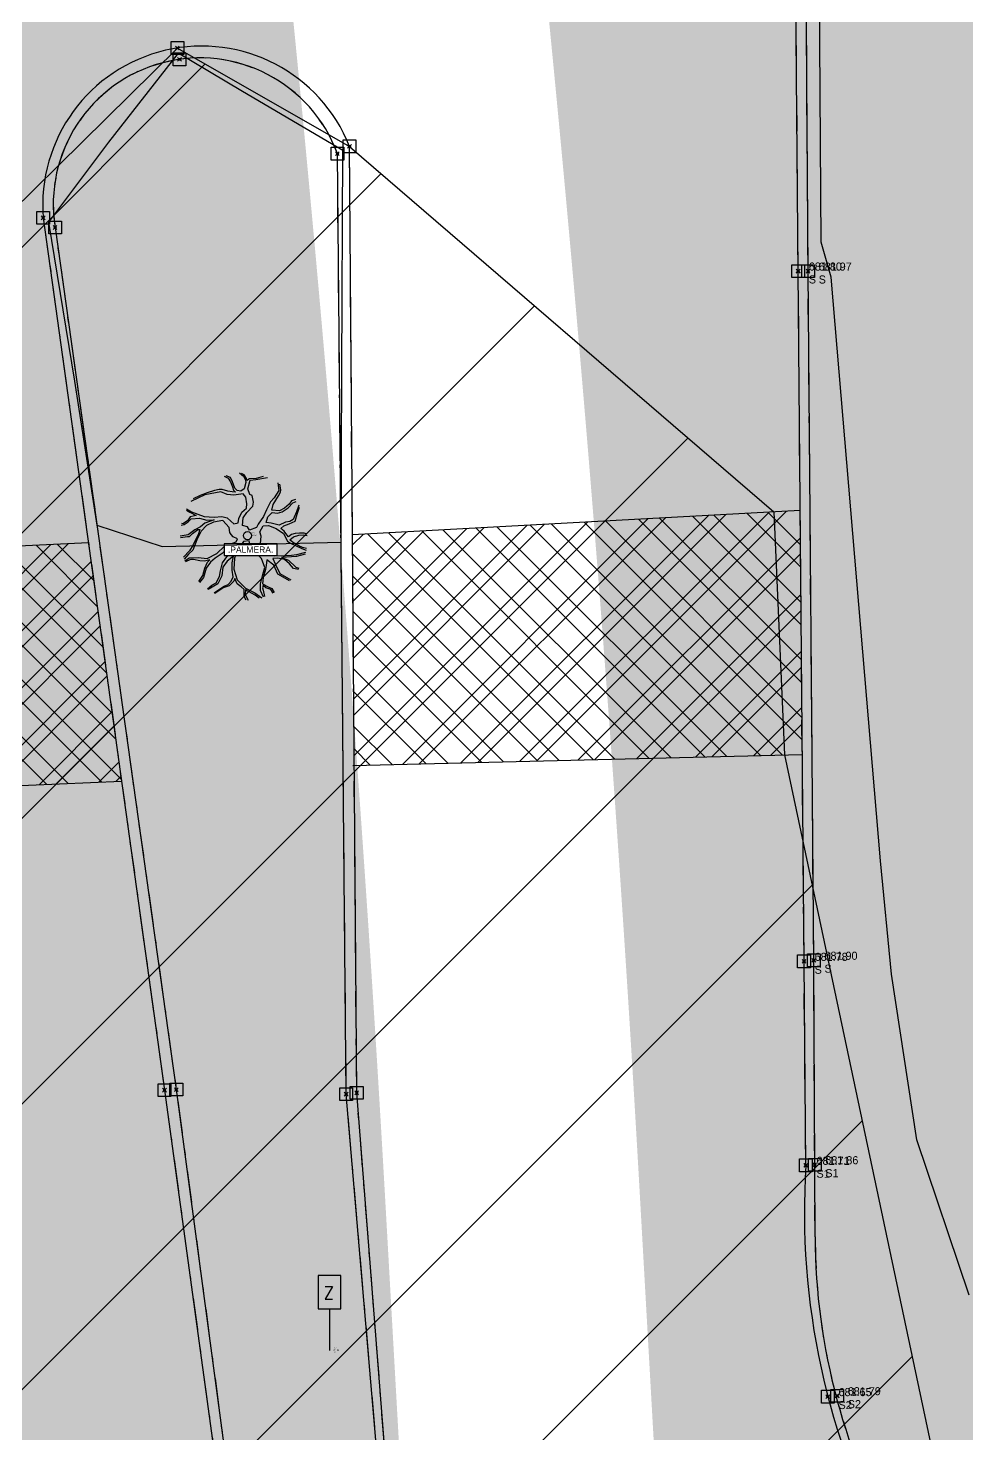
# Model space of a CAD drawing. Extents: x 350769 to 354978, y 6304672 to 6307963.
# Drawn here: x 352784.51 to 352799.26, y 6305548.54 to 6305570.64 of the extents above; entities that cross this region are included whole.
import ezdxf

# ---------------------------------------------------------------- set-up
doc = ezdxf.new("R2010")
doc.units = 0
doc.header["$PDMODE"] = 35
doc.header["$PDSIZE"] = 0.03
doc.linetypes.add('CONTINUOS', pattern=[0])
doc.linetypes.add('JPG_DASHDOT', pattern=[1, 0.5, -0.25, 0, -0.25])
doc.layers.get('0').update_dxf_attribs({"linetype": 'CONTINUOUS'})
for name, color, linetype in [('0-LEVANTAMIENTO 2020.SEP', 252, 'CONTINUOUS'), ('03_S2_Pav ext_Borde vereda', 7, 'CONTINUOUS'), ('1-PAVIMENTO', 161, 'CONTINUOUS'), ('1-RESALTO', 252, 'CONTINUOUS'), ('1-SOLERA', 212, 'CONTINUOUS'), ('C-TINN', 5, 'CONTINUOUS'), ('C-TOPO-MINR', 8, 'CONTINUOUS'), ('TOP-URB-SOLERAS', 2, 'JPG_DASHDOT'), ('V-NODE DIC 2005', 4, 'CONTINUOUS'), ('V-NODE-TEXT', 1, 'CONTINUOUS'), ('V-NODE-TEXT DIC 2005', 2, 'CONTINUOUS'), ('Z-ARBOLX', 253, 'CONTINUOUS'), ('Z-Z', 253, 'CONTINUOUS')]:
    doc.layers.add(name, color=color, linetype=linetype)
doc.layers.add('0_ASD_TOPOGRAFIA_ELEMENTOS', color=9, linetype='CONTINUOS', lineweight=5, true_color=0xbdbdbd)
doc.styles.add('ROMANS', font='romans.shx', dxfattribs={"width": 0.65})
pattern_1 = [(45, (0, 0), (-0.4490128060534577, 0.4490128060534577), []), (135, (0, 0), (-0.4490128060534577, -0.4490128060534576), [])]
pattern_2 = [(45, (38000, -3000), (-0.4490128060534577, 0.4490128060534577), []), (135, (38000, -3000), (-0.4490128060534577, -0.4490128060534576), [])]

# ---------------------------------------------------------------- blocks, each defined once
blk = doc.blocks.new('Z')
for p, q in [((0.8098501961303555, 5.399038457788265), (-0.8098501961303555, 5.399038457788265)), ((-0.8098501961303555, 5.399038457788265), (-0.8098501961303555, 3)), ((0.8098501961303555, 3), (0.8098501961303555, 5.399038457788265)), ((-0.8098501961303555, 3), (0.8098501961303555, 3)), ((0, 3), (0, 0))]:
    blk.add_line(p, q)
at = {"style": 'ROMANS'}
blk.add_text('Z', height=0.9, rotation=359.9999999999772, dxfattribs=at).set_placement((-0.4369630977835186, 3.705847114517383))
blk = doc.blocks.new('*U750', base_point=(352789.244, 6305549.85))
at = {"layer": 'Z-Z', "linetype": 'ByBlock', "lineweight": -2, "xscale": 0.2179037244193388, "yscale": 0.2179037244193388, "zscale": 0.2179037244193388}
blk.add_blockref('Z', (352789.244, 6305549.85), dxfattribs=at)
at = {"layer": 'V-NODE-TEXT', "linetype": 'ByBlock', "char_height": 0.02}
for s, insert, attachment_point in [('681.86', (352789.309, 6305549.865), 1), ('702', (352789.309, 6305549.89), 4), ('°Z', (352789.309, 6305549.820000001), 4)]:
    blk.add_mtext(s, dxfattribs=dict(at, insert=insert, attachment_point=attachment_point))
blk = doc.blocks.new('ARBOLX')
at = {"layer": 'Z-ARBOLX', "linetype": 'Continuous'}
for p, q in [((-1.82012200963527, 4.665258889070174), (-1.51126371132159, 4.527837354404255)), ((-1.334957128487986, 4.572708738811343), (-1.667915192419059, 4.694562601183861)), ((-1.51126371132159, 4.527837354404255), (-1.319061263919139, 4.217488017080541)), ((-1.170397401340779, 4.228165087553862), (-1.334957128487986, 4.572708738811343)), ((-0.6188166282991006, 4.924697207883582), (-0.3111254566792923, 4.670389656703264)), ((-0.2690927321900745, 4.779911369283582), (-0.4569497017619142, 4.89381944006891)), ((-0.3111254566792923, 4.670389656703264), (-0.1592634293847368, 4.36773566696138)), ((-0.0733275164948282, 4.488184894018559), (-0.2690927321900745, 4.779911369283582)), ((-0.0382025417511613, 4.344642067471796), (-0.0733275164948282, 4.488184894018559)), ((0.1524921555264882, 4.464830943166817), (-0.0382025417511613, 4.344642067471796)), ((0.6828185207832576, 4.500518425673363), (0.1524921555264882, 4.464830943166817)), ((0.2152120881764858, 4.35507058312578), (0.6683670678685303, 4.424761256490456)), ((0.6683670678685303, 4.424761256490456), (1.563932405914784, 4.573050795059316)), ((1.234688375402584, 4.64919465674393), (0.6828185207832576, 4.500518425673363)), ((-3.159052287126542, 3.356637383818452), (-3.721739471008732, 3.151254726975822)), ((-2.094434389919115, 3.446537914176588), (-3.3365359034824, 3.194881873290797)), ((-2.579609177894781, 3.539089954829251), (-3.159052287126542, 3.356637383818452)), ((-2.227481562754292, 3.628494122043776), (-2.579609177894781, 3.539089954829251)), ((-1.997671241089847, 3.623691677819807), (-2.227481562754292, 3.628494122043776)), ((-1.590464561063527, 3.233291871227266), (-2.094434389919115, 3.446537914176588)), ((-1.540089521306072, 3.497367076808587), (-1.997671241089847, 3.623691677819807)), ((-1.193197165183847, 3.450927543430225), (-1.540089521306072, 3.497367076808587)), ((-1.319061263919139, 4.217488017080541), (-1.181569427202703, 3.83950285031824)), ((-0.9470470029782518, 3.423274385768309), (-1.193197165183847, 3.450927543430225)), ((-1.181569427202703, 3.83950285031824), (-1.107251345466466, 3.571374881301381)), ((-0.994168169675504, 3.7256817098787), (-1.170397401340779, 4.228165087553862)), ((-1.107251345466466, 3.571374881301381), (-0.9470470029782518, 3.423274385768309)), ((-0.8171186224644771, 3.555065322927476), (-0.994168169675504, 3.7256817098787)), ((-0.5137828355027523, 3.497200927471567), (-0.8171186224644771, 3.555065322927476)), ((-0.2688115360624579, 3.685118691937532), (-0.5137828355027523, 3.497200927471567)), ((-0.134519885440568, 4.167403262665175), (-0.2688115360624579, 3.685118691937532)), ((-0.1592634293847368, 4.36773566696138), (-0.134519885440568, 4.167403262665175)), ((0.021331093767003, 3.668807244375785), (0.2152120881764858, 4.35507058312578)), ((0.1918988827937937, 3.245045056715753), (0.021331093767003, 3.668807244375785)), ((2.471124411347773, 3.55324137282696), (2.10978451340452, 2.976994965898484)), ((2.39871336374199, 4.147145875245769), (2.471124411347773, 3.55324137282696)), ((2.432279944822767, 3.13039049042527), (2.591037985791445, 3.41325797844911)), ((2.626963462500498, 3.601585922204322), (2.544291329424595, 4.047617335651012)), ((2.591037985791445, 3.41325797844911), (2.626963462500498, 3.601585922204322)), ((-3.3365359034824, 3.194881873290797), (-4.457083465928918, 2.691385731153787)), ((-3.721739471008732, 3.151254726975822), (-4.275291723258306, 2.885359547766711)), ((-1.057746333864088, 3.170696385774136), (-1.590464561063527, 3.233291871227266)), ((-0.3443740956627153, 3.289005883565551), (-1.057746333864088, 3.170696385774136)), ((-0.1245686732399918, 3.012427216204742), (-0.3443740956627153, 3.289005883565551)), ((-0.0531596745677234, 2.509774419355381), (-0.1245686732399918, 3.012427216204742)), ((-0.0770889592477033, 2.162581976830552), (-0.0531596745677234, 2.509774419355381)), ((-0.0611335357889402, 1.807781120694926), (0.4104598273524971, 2.304225611967922)), ((0.3629999269405744, 3.154067071762256), (0.1918988827937937, 3.245045056715753)), ((0.471652196298237, 2.625007243319487), (0.3629999269405744, 3.154067071762256)), ((0.4104598273524971, 2.304225611967922), (0.471652196298237, 2.625007243319487)), ((1.798819655144143, 2.664823765757319), (1.491052961599962, 2.039321505400949)), ((2.10978451340452, 2.976994965898484), (1.798819655144143, 2.664823765757319)), ((1.926286778962094, 2.015066156647663), (2.028996601537983, 2.445036566537965)), ((2.028996601537983, 2.445036566537965), (2.242475160171125, 2.795537996022176)), ((2.242475160171125, 2.795537996022176), (2.432279944822767, 3.13039049042527)), ((3.268337870075811, 2.463001838392302), (2.91703259163296, 2.158525984625157)), ((3.194378335560032, 2.183691893351352), (3.563705852097883, 2.582535980609464)), ((3.467386679165429, 2.73775222526092), (3.268337870075811, 2.463001838392302)), ((3.779054874567919, 2.834443213201666), (3.467386679165429, 2.73775222526092)), ((3.563705852097883, 2.582535980609464), (3.834577915349655, 2.687009247689275)), ((4.030422503515183, 2.395698857231764), (3.848971770128628, 1.88294291839884)), ((3.914065641008165, 1.674913277334781), (4.102721283226856, 2.225331026305867)), ((-4.707480248922366, 1.169119262684035), (-5.088338338542599, 0.9290508510384825)), ((-4.798486811667317, 2.007533968802818), (-4.537114283477422, 1.840565835969755)), ((-4.785493245504767, 2.119083785592011), (-4.384818187038036, 1.87028374370675)), ((-4.501176878863589, 1.481953212056396), (-4.707480248922366, 1.169119262684035)), ((-4.661102046527958, 1.082199708725966), (-4.428888005830231, 1.311587270316522)), ((-4.537114283477422, 1.840565835969755), (-4.040834914055267, 1.589319381286259)), ((-4.040834914055267, 1.589319381286259), (-4.501176878863589, 1.481953212056396)), ((-4.428888005830231, 1.311587270316522), (-3.769881649014678, 1.361753683717325)), ((-4.384818187038036, 1.87028374370675), (-3.407016077080698, 1.507448190688592)), ((-3.769881649014678, 1.361753683717325), (-3.190773422876191, 1.212246661267272)), ((-3.407016077080698, 1.507448190688592), (-2.620891236914758, 1.455293017434087)), ((-2.620098620474892, 1.240227000856976), (-3.33863476226179, 0.9865016838230076)), ((-3.190773422876191, 1.212246661267272), (-2.620098620474892, 1.240227000856976)), ((-1.938734454486621, 1.188322272813821), (-2.656103469579648, 1.051482972294252)), ((-2.620891236914758, 1.455293017434087), (-2.002690919078304, 1.51324359795035)), ((-2.002690919078304, 1.51324359795035), (-1.585459526229897, 1.394616234914793)), ((-1.435636483030066, 0.6427775770043809), (-1.938734454486621, 1.188322272813821)), ((-1.585459526229897, 1.394616234914793), (-1.301265459936985, 1.125478232541354)), ((-1.301265459936985, 1.125478232541354), (-1.067553575866441, 0.9243294715070078)), ((-0.7353900180896744, 1.017531718352984), (-0.6706428978877739, 1.356948009517509)), ((-0.6706428978877739, 1.356948009517509), (-0.4319768194891367, 1.839487040582753)), ((-0.4319768194891367, 1.839487040582753), (-0.0770889592477033, 2.162581976830552)), ((-0.4005397869514127, 0.7970897856557713), (-0.3497306780482177, 1.393536889925599)), ((-0.3497306780482177, 1.393536889925599), (-0.0611335357889402, 1.807781120694926)), ((1.261601187229644, 1.496686035567109), (0.8527357737766579, 0.8904693877102545)), ((1.491052961599962, 2.039321505400949), (1.261601187229644, 1.496686035567109)), ((1.465433393915191, 1.027973327856671), (1.592530042458748, 1.472594199263767)), ((1.592530042458748, 1.472594199263767), (1.951050136485719, 1.814729971563793)), ((2.522941717646063, 1.960018081241287), (1.926286778962094, 2.015066156647663)), ((1.951050136485719, 1.814729971563793), (2.35869088565596, 1.75670206245195)), ((2.35869088565596, 1.75670206245195), (2.734759521548767, 1.860841732343033)), ((2.91703259163296, 2.158525984625157), (2.522941717646063, 1.960018081241287)), ((2.734759521548767, 1.860841732343033), (3.194378335560032, 2.183691893351352)), ((3.270600452086001, 0.9375703307396179), (3.749024213880148, 1.139724599057445)), ((3.605504441307858, 1.264467127406533), (3.323361226615816, 1.103384273468691)), ((3.681881320719185, 1.445520045768717), (3.605504441307858, 1.264467127406533)), ((3.848971770128628, 1.88294291839884), (3.681881320719185, 1.445520045768717)), ((3.749024213880148, 1.139724599057445), (3.914065641008165, 1.674913277334781)), ((-4.666391124025722, 0.0665523243715143), (-5.291800130425145, -0.0290798797868774)), ((-5.214198586731982, 0.8162175979596213), (-4.974006834342617, 0.8682047302754654)), ((-5.088338338542599, 0.9290508510384825), (-5.16905880599279, 0.944449102948056)), ((-4.974006834342617, 0.8682047302754654), (-4.661102046527958, 1.082199708725966)), ((-4.131566336955075, 0.4535495749314578), (-4.666391124025722, 0.0665523243715143)), ((-4.566439717156754, -0.0696230830162676), (-4.314265398675161, 0.1559465842292411)), ((-4.314265398675161, 0.1559465842292411), (-3.89501672517963, 0.4864977603792795)), ((-3.855090560561621, 0.1464267369447043), (-4.253592527551518, -0.7354516030391096)), ((-3.689949947458445, 0.6820277204496961), (-4.131566336955075, 0.4535495749314578)), ((-3.646391548979409, 0.3609975342787948), (-3.965421376928134, -0.3211261106880556)), ((-3.89501672517963, 0.4864977603792795), (-3.749985096462296, 0.4781339947985543)), ((-3.749985096462296, 0.4781339947985543), (-3.855090560561621, 0.1464267369447043)), ((-3.33863476226179, 0.9865016838230076), (-3.689949947458445, 0.6820277204496961)), ((-3.225975748789097, 0.8084347257336049), (-3.646391548979409, 0.3609975342787948)), ((-2.656103469579648, 1.051482972294252), (-3.225975748789097, 0.8084347257336049)), ((-1.386058226128625, 0.2425368701842672), (-1.435636483030066, 0.6427775770043809)), ((-1.26977688554598, 0.0835126385445619), (-1.386058226128625, 0.2425368701842672)), ((-1.116757638308627, -0.1022534454968991), (-1.26977688554598, 0.0835126385445619)), ((-1.067553575866441, 0.9243294715070078), (-0.7353900180896744, 1.017531718352984)), ((-0.0037163669694564, 0.6823554507718654), (-0.4005397869514127, 0.7970897856557713)), ((0.155310942071992, 0.4173708303278545), (-0.0037163669694564, 0.6823554507718654)), ((0.7016780989933977, 0.6456004210285755), (0.155310942071992, 0.4173708303278545)), ((0.8527357737766579, 0.8904693877102545), (0.7016780989933977, 0.6456004210285755)), ((0.9710481524552961, 0.3012280793409445), (1.225974699001199, 0.7605003133685386)), ((1.071296718336271, -0.0503500570375763), (0.9710481524552961, 0.3012280793409445)), ((1.225974699001199, 0.7605003133685386), (1.65205377114944, 0.7967612653537799)), ((1.853052416545324, 0.9733335413475288), (1.465433393915191, 1.027973327856671)), ((1.65205377114944, 0.7967612653537799), (2.256616955882237, 0.5638947878869658)), ((2.492899128904355, 0.8122400335578277), (1.853052416545324, 0.9733335413475288)), ((2.256616955882237, 0.5638947878869658), (2.832885564598655, 0.1802809128057561)), ((2.978507986024852, 1.052059890385863), (2.492899128904355, 0.8122400335578277)), ((2.611150119373633, 0.5550339114615781), (2.863742412604552, 0.7805341136681818)), ((2.885745525028142, 0.346507159552857), (2.611150119373633, 0.5550339114615781)), ((2.832885564598655, 0.1802809128057561), (3.156551973257592, -0.4288312752978527)), ((2.863742412604552, 0.7805341136681818), (3.270600452086001, 0.9375703307396179)), ((3.101472908372671, 0.0509726985073939), (2.885745525028142, 0.346507159552857)), ((3.323361226615816, 1.103384273468691), (2.978507986024852, 1.052059890385863)), ((3.221376576064358, -0.0890088066826138), (3.101472908372671, 0.0509726985073939)), ((3.46317135361187, 0.0797811901720706), (3.221376576064358, -0.0890088066826138)), ((3.754530762199465, 0.1807775126999331), (3.46317135361187, 0.0797811901720706)), ((3.616170787268857, -0.1059811142895342), (4.043416986111879, 0.0471658542101068)), ((4.092198907464081, 0.1944363072743727), (3.754530762199465, 0.1807775126999331)), ((4.043416986111879, 0.0471658542101068), (4.421534644286112, 0.0535397172443481)), ((4.446722164203493, 0.1855773200350086), (4.092198907464081, 0.1944363072743727)), ((4.421534644286112, 0.0535397172443481), (4.684510197560485, 0.003374447744136)), ((4.706065483540442, 0.1163712132711225), (4.446722164203493, 0.1855773200350086)), ((-5.27299518271775, -0.1497757724755502), (-4.715087545811002, -0.0803237477830407)), ((-4.715087545811002, -0.0803237477830407), (-4.566439717156754, -0.0696230830162676)), ((-4.253592527551518, -0.7354516030391096), (-4.549376655003471, -1.187371329673624)), ((-3.965421376928134, -0.3211261106880556), (-4.288792963597189, -1.139253632423788)), ((-2.411715261755489, -1.399529461066777), (-1.800600984707671, -0.8318835792015307)), ((-1.590386205887626, -1.047862791432635), (-1.992880843825333, -1.401353960769484)), ((-1.800600984707671, -0.8318835792015307), (-0.8985651477969441, -0.4956330870027159)), ((-1.154005075411078, -0.9552283452976553), (-1.590386205887626, -1.047862791432635)), ((-1.230352234488237, -1.136286934843156), (-1.154005075411078, -0.9552283452976553)), ((-0.7874318082376703, -0.2431481463409), (-1.116757638308627, -0.1022534454968991)), ((-0.8985651477969441, -0.4956330870027159), (-0.7874318082376703, -0.2431481463409)), ((-0.3039314009292866, -0.4529309316731087), (-0.771086227361593, -1.145382680359035)), ((0.1421216354865464, -0.4204699485071615), (-0.3039314009292866, -0.4529309316731087)), ((0.2303758387315611, -0.9456386367764935), (0.1421216354865464, -0.4204699485071615)), ((1.094728279529591, -1.794744848006303), (0.2303758387315611, -0.9456386367764935)), ((1.027672704834913, -0.609131572797196), (1.071296718336271, -0.0503500570375763)), ((1.047983512952669, -1.160375584655412), (1.027672704834913, -0.609131572797196)), ((3.156551973257592, -0.4288312752978527), (3.320467922077114, -0.557474848761558)), ((3.319665398884354, -0.3424069417906139), (3.616170787268857, -0.1059811142895342)), ((3.537055366203276, -0.5207186763236678), (3.319665398884354, -0.3424069417906139)), ((3.320467922077114, -0.557474848761558), (4.280790895340033, -1.014361279771038)), ((4.030207865946068, -0.790671145043234), (3.537055366203276, -0.5207186763236678)), ((4.315105329928883, -0.9428244028040353), (4.030207865946068, -0.790671145043234)), ((4.280790895340033, -1.014361279771038), (4.612126697541498, -1.137291763274334)), ((4.635224872857179, -1.023634461424081), (4.315105329928883, -0.9428244028040353)), ((-4.549376655003471, -1.187371329673624), (-5.024522879535652, -1.702440573400963)), ((-4.623700732399811, -1.466170241388681), (-4.96903463959643, -1.861521269242076)), ((-4.923450770321324, -1.977201971665636), (-4.592919406243709, -1.745726853268934)), ((-4.473095111023213, -1.886124442060463), (-4.859979186313467, -2.046960630366812)), ((-4.288792963597189, -1.139253632423788), (-4.623700732399811, -1.466170241388681)), ((-4.592919406243709, -1.745726853268934), (-3.87723278878002, -1.726106500887909)), ((-4.240088453884709, -1.871802898253009), (-4.473095111023213, -1.886124442060463)), ((-3.738583732196275, -1.987203763157595), (-4.240088453884709, -1.871802898253009)), ((-3.87723278878002, -1.726106500887909), (-3.155429016632297, -1.785294270077429)), ((-3.363682222999159, -1.999950108573103), (-3.738583732196275, -1.987203763157595)), ((-2.947689251806878, -1.903426413869965), (-3.363682222999159, -1.999950108573103)), ((-3.346902572901854, -2.569812745112358), (-3.12872572955439, -2.083806675642336)), ((-2.898905501136142, -2.088611010260138), (-3.242244864354689, -2.570495309057151)), ((-3.155429016632297, -1.785294270077429), (-2.411715261755489, -1.399529461066777)), ((-3.12872572955439, -2.083806675642336), (-2.947689251806878, -1.903426413869965)), ((-2.547590315940397, -1.784137046888645), (-2.898905501136142, -2.088611010260138)), ((-1.992880843825333, -1.401353960769484), (-2.547590315940397, -1.784137046888645)), ((-2.127228202792139, -2.76345212261549), (-1.964572510435573, -2.130002181485906)), ((-1.964572510435573, -2.130002181485906), (-1.624797805225171, -1.666750650898393)), ((-1.604831918391028, -2.00300378119573), (-1.928209114035781, -2.488696066980992)), ((-1.624797805225171, -1.666750650898393), (-1.297057207959369, -1.377513317380362)), ((-1.090486459694148, -1.612541382626659), (-1.604831918391028, -2.00300378119573)), ((-1.297057207959369, -1.377513317380362), (-1.230352234488237, -1.136286934843156)), ((-1.211630825592692, -2.136780842527514), (-1.090486459694148, -1.612541382626659)), ((-1.198489078878083, -2.725714035981582), (-1.211630825592692, -2.136780842527514)), ((-1.014987564854891, -1.763765412018984), (-1.075815259333467, -2.632006661326159)), ((-0.771086227361593, -1.145382680359035), (-1.014987564854891, -1.763765412018984)), ((1.271413152273453, -1.417901617003736), (1.047983512952669, -1.160375584655412)), ((1.356482948176563, -2.509134862179053), (1.094728279529591, -1.794744848006303)), ((1.543533544008824, -1.528581300473888), (1.271413152273453, -1.417901617003736)), ((1.535912489671318, -1.898628692611965), (1.473125112604976, -2.336224985045192)), ((2.064209777663564, -2.31212776866596), (1.535912489671318, -1.898628692611965)), ((2.133019421215067, -1.621318557474297), (1.543533544008824, -1.528581300473888)), ((2.377994439839313, -1.765845933899982), (1.996335716740759, -1.790836532425601)), ((1.996335716740759, -1.790836532425601), (2.166554996736522, -2.214111279845383)), ((3.02139407413506, -1.575849733630093), (2.133019421215067, -1.621318557474297)), ((2.919849488464024, -1.888944035570603), (2.377994439839313, -1.765845933899982)), ((3.847867351446439, -1.635712049801441), (2.682497353494909, -1.70682431525529)), ((2.682497353494909, -1.70682431525529), (3.226817509285866, -1.927767594970646)), ((3.297521280875117, -2.214950086978206), (2.919849488464024, -1.888944035570603)), ((3.463811097034522, -1.562449401229969), (3.02139407413506, -1.575849733630093)), ((3.226817509285866, -1.927767594970646), (3.790673780618818, -2.484902555699591)), ((3.853102610465612, -1.499868349208555), (3.463811097034522, -1.562449401229969)), ((4.532081041682432, -1.453511814399462), (3.847867351446439, -1.635712049801441)), ((4.567783821432386, -1.325502758672883), (3.853102610465612, -1.499868349208555)), ((-3.818216761218537, -3.614111236456665), (-3.515679199596889, -3.124474379384992)), ((-3.463251418446816, -3.290610122758153), (-3.768642223425559, -3.68190680117732)), ((-3.515679199596889, -3.124474379384992), (-3.346902572901854, -2.569812745112358)), ((-3.242244864354689, -2.570495309057151), (-3.463251418446816, -3.290610122758153)), ((-2.455846845099586, -3.717431361907074), (-2.193210025541703, -3.220162496931152)), ((-2.013786479630653, -3.156583208094162), (-2.321541376556524, -3.782077452697195)), ((-2.193210025541703, -3.220162496931152), (-2.127228202792139, -2.76345212261549)), ((-1.928209114035781, -2.488696066980992), (-2.013786479630653, -3.156583208094162)), ((-1.279273271559759, -3.590117578647551), (-1.126561029690492, -3.228014087702832)), ((-1.126561029690492, -3.228014087702832), (-1.198489078878083, -2.725714035981582)), ((-1.075815259333467, -2.632006661326159), (-0.8188519343557346, -3.482335324610176)), ((1.027458067265798, -3.795501575072194), (1.20811429434616, -3.067689525811147)), ((1.228870968227056, -3.286553623227519), (1.176100226398376, -3.784830631166187)), ((1.20811429434616, -3.067689525811147), (1.356482948176563, -2.509134862179053)), ((1.412014005919445, -2.656580624234266), (1.228870968227056, -3.286553623227519)), ((1.473125112604976, -2.336224985045192), (1.412014005919445, -2.656580624234266)), ((2.386718966454282, -3.038127861262183), (2.064209777663564, -2.31212776866596)), ((2.166554996736522, -2.214111279845383), (2.542548110779535, -2.989781422698798)), ((2.634876633992462, -3.163549172768398), (2.386718966454282, -3.038127861262183)), ((2.542548110779535, -2.989781422698798), (3.410897388940612, -3.487892874389217)), ((3.295422351206071, -3.543916736214669), (2.634876633992462, -3.163549172768398)), ((3.62757026174404, -2.571328778394673), (3.297521280875117, -2.214950086978206)), ((4.008077434345068, -2.6631963659147), (3.62757026174404, -2.571328778394673)), ((3.790673780618818, -2.484902555699591), (4.050028896574076, -2.554100645500512)), ((-3.149609722535388, -4.171494752003127), (-2.805479632666902, -3.904686377140024)), ((-2.321541376556524, -3.782077452697195), (-3.079726397852937, -4.243595651310898)), ((-2.805479632666902, -3.904686377140024), (-2.455846845099586, -3.717431361907074)), ((-2.623293881049904, -4.486819953355734), (-2.286408445397683, -4.258097031392026)), ((-1.903598629604858, -4.116196824472354), (-2.570243964396468, -4.536396944282387)), ((-2.286408445397683, -4.258097031392026), (-1.833974726713677, -3.972912460099906)), ((-1.432358073348041, -3.951698239723555), (-1.903598629604858, -4.116196824472354)), ((-1.833974726713677, -3.972912460099906), (-1.515040173723719, -3.838129891484641)), ((-1.515040173723719, -3.838129891484641), (-1.279273271559759, -3.590117578647551)), ((-1.070318617842531, -3.590951858497647), (-1.432358073348041, -3.951698239723555)), ((-0.9863226344323266, -3.372326409749803), (-1.070318617842531, -3.590951858497647)), ((-0.7957114154951341, -3.799470592235593), (-0.9863226344323266, -3.372326409749803)), ((-0.8188519343557346, -3.482335324610176), (-0.1447521046529801, -4.119270310598949)), ((-0.4808134451786827, -4.016106428338389), (-0.7957114154951341, -3.799470592235593)), ((-0.2710543784023685, -4.231998707804451), (-0.4808134451786827, -4.016106428338389)), ((-0.2518135322316084, -4.352777752470502), (-0.2710543784023685, -4.231998707804451)), ((-0.2502897481072068, -4.783339558576699), (-0.2518135322316084, -4.352777752470502)), ((-0.1530925300567105, -4.273813898660592), (-0.1775568991761247, -4.621335493231527)), ((0.6085481274103586, -4.673486886906176), (-0.1530925300567105, -4.273813898660592)), ((-0.1447521046529801, -4.119270310598949), (0.58016244285227, -4.492193429479812)), ((1.03100304320651, -4.323813610704747), (1.027458067265798, -3.795501575072194)), ((1.269834150672068, -4.845230956165324), (1.03100304320651, -4.323813610704747)), ((1.231635063798421, -3.932256580925241), (1.175301614298405, -4.116691495320993)), ((1.175301614298405, -4.116691495320993), (1.227650023052774, -4.283243323503484)), ((1.176100226398376, -3.784830631166187), (1.632090717641404, -4.027950078545473)), ((1.227650023052774, -4.283243323503484), (1.339496738019079, -4.793189068856009)), ((1.452667171804933, -4.091529367382464), (1.231635063798421, -3.932256580925241)), ((1.845858357851284, -4.225304538320415), (1.452667171804933, -4.091529367382464)), ((1.632090717641404, -4.027950078545473), (1.920984958515874, -4.161573533578121)), ((2.021304879904164, -4.512723789812298), (1.845858357851284, -4.225304538320415)), ((1.920984958515874, -4.161573533578121), (2.092811043250549, -4.468025604161085)), ((-0.0948053937045188, -5.066950821870705), (-0.2502897481072068, -4.783339558576699)), ((-0.1775568991761247, -4.621335493231527), (0.0502182180507589, -5.075302792116418)), ((0.58016244285227, -4.492193429479812), (1.122732690841985, -4.890776021476995)), ((0.9194356345024062, -4.908670448847261), (0.6085481274103586, -4.673486886906176))]:
    blk.add_line(p, q, dxfattribs=at)
at = {"layer": 'Z-ARBOLX'}
blk.add_circle((0, 0), 0.3171988003456461, dxfattribs=at)
blk = doc.blocks.new('*U774', base_point=(352787.955, 6305562.661))
at = {"layer": 'Z-ARBOLX', "linetype": 'ByBlock', "lineweight": -2, "xscale": 0.2, "yscale": 0.2, "zscale": 0.2}
blk.add_blockref('ARBOLX', (352787.955, 6305562.661), dxfattribs=at)
at = {"layer": 'V-NODE-TEXT', "linetype": 'ByBlock', "char_height": 0.02}
for s, insert, attachment_point in [('682.07', (352788.02, 6305562.676000001), 1), ('703', (352788.02, 6305562.701), 4)]:
    blk.add_mtext(s, dxfattribs=dict(at, insert=insert, attachment_point=attachment_point))
at = {"layer": 'V-NODE-TEXT', "color": 3, "linetype": 'ByBlock', "insert": (352788.005, 6305562.441000002), "char_height": 0.1, "width": 0.7599047619047617, "attachment_point": 5, "bg_fill": 3, "box_fill_scale": 1.4, "bg_fill_color": 9, "bg_fill_true_color": 13158600, "bg_fill_transparency": 0}
blk.add_mtext('.PALMERA.', dxfattribs=at)
at = {"layer": 'V-NODE-TEXT', "color": 3, "linetype": 'ByBlock'}
blk.add_lwpolyline([(352787.5888095239, 6305562.531000001), (352787.5888095239, 6305562.351000002), (352788.4211904762, 6305562.351000002), (352788.4211904762, 6305562.531000001), (352787.5888095239, 6305562.531000001)], dxfattribs=at)
blk = doc.blocks.new('*U1327')
at = {"color": 0, "linetype": 'ByBlock', "lineweight": -2, "transparency": 16777216}
blk.add_point((0, 0), dxfattribs=at)
blk = doc.blocks.new('*U2182', base_point=(352796.762, 6305555.911))
at = {"layer": 'V-NODE-TEXT DIC 2005', "linetype": 'ByBlock', "char_height": 0.127}
for s, insert, attachment_point in [('681.78', (352796.9287893219, 6305555.981710678), 4), ('S', (352796.9287893219, 6305555.843210679), 1)]:
    blk.add_mtext(s, dxfattribs=dict(at, insert=insert, attachment_point=attachment_point))
blk = doc.blocks.new('*U2183', base_point=(352796.762, 6305555.911))
at = {"layer": 'V-NODE-TEXT DIC 2005', "color": 2, "lineweight": -2}
blk.add_blockref('*U2182', (352796.762, 6305555.911), dxfattribs=at)
blk = doc.blocks.new('*U2180', base_point=(352796.917, 6305555.928))
at = {"layer": 'V-NODE-TEXT DIC 2005', "linetype": 'ByBlock', "char_height": 0.127}
for s, insert, attachment_point in [('681.90', (352797.0837893219, 6305555.998710678), 4), ('S', (352797.0837893219, 6305555.860210679), 1)]:
    blk.add_mtext(s, dxfattribs=dict(at, insert=insert, attachment_point=attachment_point))
blk = doc.blocks.new('*U2181', base_point=(352796.917, 6305555.928))
at = {"layer": 'V-NODE-TEXT DIC 2005', "color": 2, "lineweight": -2}
blk.add_blockref('*U2180', (352796.917, 6305555.928), dxfattribs=at)
blk = doc.blocks.new('*U2178', base_point=(352796.67, 6305566.765))
at = {"layer": 'V-NODE-TEXT DIC 2005', "linetype": 'ByBlock', "char_height": 0.127}
for s, insert, attachment_point in [('681.80', (352796.8367893219, 6305566.835710677), 4), ('S', (352796.8367893219, 6305566.697210678), 1)]:
    blk.add_mtext(s, dxfattribs=dict(at, insert=insert, attachment_point=attachment_point))
blk = doc.blocks.new('*U2179', base_point=(352796.67, 6305566.765))
at = {"layer": 'V-NODE-TEXT DIC 2005', "color": 2, "lineweight": -2}
blk.add_blockref('*U2178', (352796.67, 6305566.765), dxfattribs=at)
blk = doc.blocks.new('*U2176', base_point=(352796.825, 6305566.764))
at = {"layer": 'V-NODE-TEXT DIC 2005', "linetype": 'ByBlock', "char_height": 0.127}
for s, insert, attachment_point in [('681.97', (352796.9917893219, 6305566.834710678), 4), ('S', (352796.9917893219, 6305566.696210679), 1)]:
    blk.add_mtext(s, dxfattribs=dict(at, insert=insert, attachment_point=attachment_point))
blk = doc.blocks.new('*U2177', base_point=(352796.825, 6305566.764))
at = {"layer": 'V-NODE-TEXT DIC 2005', "color": 2, "lineweight": -2}
blk.add_blockref('*U2176', (352796.825, 6305566.764), dxfattribs=at)
blk = doc.blocks.new('*U2172', base_point=(352796.93, 6305552.713))
at = {"layer": 'V-NODE-TEXT DIC 2005', "linetype": 'ByBlock', "char_height": 0.127}
for s, insert, attachment_point in [('681.86', (352797.0967893219, 6305552.783710678), 4), ('S1', (352797.0967893219, 6305552.645210679), 1)]:
    blk.add_mtext(s, dxfattribs=dict(at, insert=insert, attachment_point=attachment_point))
blk = doc.blocks.new('*U2173', base_point=(352796.93, 6305552.713))
at = {"layer": 'V-NODE-TEXT DIC 2005', "color": 2, "lineweight": -2}
blk.add_blockref('*U2172', (352796.93, 6305552.713), dxfattribs=at)
blk = doc.blocks.new('*U2170', base_point=(352796.792, 6305552.704))
at = {"layer": 'V-NODE-TEXT DIC 2005', "linetype": 'ByBlock', "char_height": 0.127}
for s, insert, attachment_point in [('681.71', (352796.9587893219, 6305552.774710678), 4), ('S1', (352796.9587893219, 6305552.636210678), 1)]:
    blk.add_mtext(s, dxfattribs=dict(at, insert=insert, attachment_point=attachment_point))
blk = doc.blocks.new('*U2171', base_point=(352796.792, 6305552.704))
at = {"layer": 'V-NODE-TEXT DIC 2005', "color": 2, "lineweight": -2}
blk.add_blockref('*U2170', (352796.792, 6305552.704), dxfattribs=at)
blk = doc.blocks.new('*U2154', base_point=(352797.138, 6305549.067))
at = {"layer": 'V-NODE-TEXT DIC 2005', "linetype": 'ByBlock', "char_height": 0.127}
for s, insert, attachment_point in [('681.65', (352797.3047893219, 6305549.137710677), 4), ('S2', (352797.3047893219, 6305548.999210678), 1)]:
    blk.add_mtext(s, dxfattribs=dict(at, insert=insert, attachment_point=attachment_point))
blk = doc.blocks.new('*U2155', base_point=(352797.138, 6305549.067))
at = {"layer": 'V-NODE-TEXT DIC 2005', "color": 2, "lineweight": -2}
blk.add_blockref('*U2154', (352797.138, 6305549.067), dxfattribs=at)
blk = doc.blocks.new('*U2152', base_point=(352797.283, 6305549.081))
at = {"layer": 'V-NODE-TEXT DIC 2005', "linetype": 'ByBlock', "char_height": 0.127}
for s, insert, attachment_point in [('681.79', (352797.4497893219, 6305549.151710678), 4), ('S2', (352797.4497893219, 6305549.013210678), 1)]:
    blk.add_mtext(s, dxfattribs=dict(at, insert=insert, attachment_point=attachment_point))
blk = doc.blocks.new('*U2153', base_point=(352797.283, 6305549.081))
at = {"layer": 'V-NODE-TEXT DIC 2005', "color": 2, "lineweight": -2}
blk.add_blockref('*U2152', (352797.283, 6305549.081), dxfattribs=at)
blk = doc.blocks.new('*U5029', base_point=(352789.244, 6305549.85))
at = {"layer": 'Z-Z', "linetype": 'ByBlock', "lineweight": -2, "xscale": 0.2179037244193388, "yscale": 0.2179037244193388, "zscale": 0.2179037244193388}
blk.add_blockref('Z', (352789.244, 6305549.85), dxfattribs=at)
at = {"layer": 'V-NODE-TEXT', "linetype": 'ByBlock', "char_height": 0.02}
for s, insert, attachment_point in [('681.86', (352789.309, 6305549.865), 1), ('702', (352789.309, 6305549.89), 4), ('°Z', (352789.309, 6305549.820000001), 4)]:
    blk.add_mtext(s, dxfattribs=dict(at, insert=insert, attachment_point=attachment_point))
blk = doc.blocks.new('*U5053', base_point=(352787.955, 6305562.661))
at = {"layer": 'Z-ARBOLX', "linetype": 'ByBlock', "lineweight": -2, "xscale": 0.2, "yscale": 0.2, "zscale": 0.2}
blk.add_blockref('ARBOLX', (352787.955, 6305562.661), dxfattribs=at)
at = {"layer": 'V-NODE-TEXT', "linetype": 'ByBlock', "char_height": 0.02}
for s, insert, attachment_point in [('682.07', (352788.02, 6305562.676000001), 1), ('703', (352788.02, 6305562.701), 4)]:
    blk.add_mtext(s, dxfattribs=dict(at, insert=insert, attachment_point=attachment_point))
at = {"layer": 'V-NODE-TEXT', "color": 3, "linetype": 'ByBlock', "insert": (352788.005, 6305562.441000002), "char_height": 0.1, "width": 0.7599047619047617, "attachment_point": 5, "bg_fill": 3, "box_fill_scale": 1.4, "bg_fill_color": 9, "bg_fill_true_color": 13158600, "bg_fill_transparency": 0}
blk.add_mtext('.PALMERA.', dxfattribs=at)
at = {"layer": 'V-NODE-TEXT', "color": 3, "linetype": 'ByBlock'}
blk.add_lwpolyline([(352787.5888095239, 6305562.531000001), (352787.5888095239, 6305562.351000002), (352788.4211904762, 6305562.351000002), (352788.4211904762, 6305562.531000001), (352787.5888095239, 6305562.531000001)], dxfattribs=at)
blk = doc.blocks.new('TOPOGRAFIA')
at = {"layer": '1-RESALTO', "true_color": 0xbdbdbd}
h = blk.add_hatch(dxfattribs=at)
h.set_pattern_fill('ANSI37', color=9, scale=0.2)
h.set_pattern_definition(pattern_2)
h.paths.add_polyline_path([(390789.6053704225, 6302562.675466752), (390789.6329342826, 6302559.045574709), (390796.675502379, 6302559.222054156), (390796.6430975833, 6302563.058539901)])
h = blk.add_hatch(dxfattribs=at)
h.set_pattern_fill('ANSI37', color=9, scale=0.2)
h.set_pattern_definition(pattern_2)
h.paths.add_polyline_path([(390785.9761558875, 6302558.802328627), (390785.4552208642, 6302562.549400317), (390778.4486061418, 6302562.202362262), (390778.9846635341, 6302558.488869905)])
at = {"layer": '1-PAVIMENTO', "color": 9, "true_color": 0xbdbdbd}
for p, q in [((390796.6113239437, 6302566.820301465), (390796.5362089466, 6302575.881636893)), ((390789.672, 6302553.901), (390789.559, 6302568.782)), ((390784.745, 6302567.658), (390786.652, 6302553.941)), ((390796.7029920939, 6302555.967477272), (390796.6113239437, 6302566.820301465)), ((390796.7330545546, 6302552.759595378), (390796.7029920939, 6302555.967477272)), ((390786.652, 6302553.941), (390788.472, 6302540.674)), ((390790.109, 6302548.347), (390789.672, 6302553.901))]:
    blk.add_line(p, q, dxfattribs=at)
for centre, radius, start, end in [((390787.2365463652, 6302567.857894838), 2.499552207081364, 21.69762763464857, 184.5869712248322), ((390808.2356959498, 6302552.016786482), 11.52660071843866, 176.3051268229788, 208.1454744449527)]:
    blk.add_arc(centre, radius, start, end, dxfattribs=at)
at = {"layer": '1-RESALTO', "color": 9, "true_color": 0xbdbdbd}
for p, q in [((390796.6430975833, 6302563.058539901), (390789.6053704225, 6302562.675466752)), ((390785.4552208644, 6302562.549400317), (390778.4486061418, 6302562.202362262)), ((390789.61, 6302559.045), (390796.675502379, 6302559.222054156)), ((390778.9846635341, 6302558.488869905), (390785.9761558876, 6302558.802328627))]:
    blk.add_line(p, q, dxfattribs=at)
at = {"layer": '1-SOLERA', "color": 9, "true_color": 0xbdbdbd, "flags": 128}
for points in [[(390796.7663361589, 6302566.819839804), (390796.7070127036, 6302575.867922791)], [(390796.8572585161, 6302555.983029475), (390796.7663361589, 6302566.819839804)], [(390796.876129671, 6302551.635409533), (390796.8572585161, 6302555.983029475)]]:
    blk.add_lwpolyline(points, dxfattribs=at)
for points in [[(390788.5900000001, 6302540.85), (390791.247, 6302541.642), (390790.949, 6302542.725), (390789.989, 6302548.254), (390789.507, 6302553.88), (390789.369, 6302568.667, 0.9060815602859984), (390784.931, 6302567.507), (390786.837, 6302553.951), (390788.5900000001, 6302540.85)], [(390796.876129671, 6302551.635409533, 0.130304707406627), (390798.2109869792, 6302546.687128283)]]:
    blk.add_lwpolyline(points, format="xyb", dxfattribs=at)
at = {"layer": 'C-TINN', "color": 9, "linetype": 'Continuous', "lineweight": -3, "true_color": 0xbdbdbd}
for points, elevation in [([(390786.754, 6302570.228), (390786.754, 6302570.427999999), (390786.954, 6302570.427999999), (390786.954, 6302570.228), (390786.754, 6302570.228)], 681.952), ([(390786.786, 6302570.050000001), (390786.786, 6302570.25), (390786.986, 6302570.25), (390786.986, 6302570.050000001), (390786.786, 6302570.050000001)], 682.06), ([(390789.4590000001, 6302568.682), (390789.4590000001, 6302568.881999999), (390789.659, 6302568.881999999), (390789.659, 6302568.682), (390789.4590000001, 6302568.682)], 681.898), ([(390789.2690000001, 6302568.567000001), (390789.2690000001, 6302568.767), (390789.469, 6302568.767), (390789.469, 6302568.567000001), (390789.2690000001, 6302568.567000001)], 682.081), ([(390784.645, 6302567.558), (390784.645, 6302567.757999999), (390784.845, 6302567.757999999), (390784.845, 6302567.558), (390784.645, 6302567.558)], 681.945), ([(390784.831, 6302567.407000001), (390784.831, 6302567.607), (390785.031, 6302567.607), (390785.031, 6302567.407000001), (390784.831, 6302567.407000001)], 682.067), ([(390796.5113235234, 6302566.72030195), (390796.5113235234, 6302566.92030195), (390796.7113235233, 6302566.92030195), (390796.7113235233, 6302566.72030195), (390796.5113235234, 6302566.72030195)], 681.8), ([(390796.6663364946, 6302566.719840179), (390796.6663364946, 6302566.919840178), (390796.8663364945, 6302566.919840178), (390796.8663364945, 6302566.719840179), (390796.6663364946, 6302566.719840179)], 681.9699999999999), ([(390796.6029924221, 6302555.86747715), (390796.6029924221, 6302556.067477149), (390796.802992422, 6302556.067477149), (390796.802992422, 6302555.86747715), (390796.6029924221, 6302555.86747715)], 681.7799999999999), ([(390796.7572584027, 6302555.883029426), (390796.7572584027, 6302556.083029426), (390796.9572584027, 6302556.083029426), (390796.9572584027, 6302555.883029426), (390796.7572584027, 6302555.883029426)], 681.9), ([(390786.737, 6302553.851000001), (390786.737, 6302554.051), (390786.937, 6302554.051), (390786.937, 6302553.851000001), (390786.737, 6302553.851000001)], 681.873), ([(390786.5520000001, 6302553.841), (390786.5520000001, 6302554.040999999), (390786.752, 6302554.040999999), (390786.752, 6302553.841), (390786.5520000001, 6302553.841)], 681.691), ([(390789.407, 6302553.78), (390789.407, 6302553.98), (390789.607, 6302553.98), (390789.607, 6302553.78), (390789.407, 6302553.78)], 681.885), ([(390789.5720000001, 6302553.801), (390789.5720000001, 6302554.000999999), (390789.772, 6302554.000999999), (390789.772, 6302553.801), (390789.5720000001, 6302553.801)], 681.729), ([(390796.6330542152, 6302552.659595249), (390796.6330542152, 6302552.859595248), (390796.8330542151, 6302552.859595248), (390796.8330542151, 6302552.659595249), (390796.6330542152, 6302552.659595249)], 681.7099999999999), ([(390796.7712117706, 6302552.66840254), (390796.7712117706, 6302552.86840254), (390796.9712117706, 6302552.86840254), (390796.9712117706, 6302552.66840254), (390796.7712117706, 6302552.66840254)], 681.8599999999999), ([(390796.9783429633, 6302549.022653477), (390796.9783429633, 6302549.222653477), (390797.1783429633, 6302549.222653477), (390797.1783429633, 6302549.022653477), (390796.9783429633, 6302549.022653477)], 681.65), ([(390797.12359489, 6302549.037348321), (390797.12359489, 6302549.23734832), (390797.3235948899, 6302549.23734832), (390797.3235948899, 6302549.037348321), (390797.12359489, 6302549.037348321)], 681.7899999999998)]:
    blk.add_lwpolyline(points, dxfattribs=dict(at, elevation=elevation))
for p in [(390786.854, 6302570.328, 681.952), (390786.886, 6302570.15, 682.06), (390789.369, 6302568.667, 682.081), (390789.559, 6302568.782, 681.898), (390784.745, 6302567.658, 681.945), (390784.931, 6302567.507, 682.067), (390796.6113235234, 6302566.82030195, 681.8), (390796.7663364946, 6302566.819840179, 681.9699999999999), (390796.7029924221, 6302555.967477149, 681.7799999999999), (390796.8572584027, 6302555.983029426, 681.9), (390786.652, 6302553.941, 681.691), (390786.837, 6302553.951, 681.873), (390789.507, 6302553.88, 681.885), (390789.672, 6302553.901, 681.729), (390796.7330542152, 6302552.759595249, 681.7099999999999), (390796.8712117706, 6302552.76840254, 681.8599999999999), (390797.0783429633, 6302549.122653477, 681.65), (390797.2235948899, 6302549.13734832, 681.7899999999998)]:
    blk.add_point(p, dxfattribs=at)
at = {"layer": 'V-NODE DIC 2005', "color": 9, "lineweight": -2, "true_color": 0xbdbdbd, "rotation": 359.9963883938062}
for p in [(390796.6114915443, 6302566.820633939), (390796.766491481, 6302566.81962417), (390796.7028073686, 6302555.966628162), (390796.8578084398, 6302555.983618392), (390796.7326052172, 6302552.759626277), (390796.8706057841, 6302552.768617579), (390797.0783759602, 6302549.122604474), (390797.2233768424, 6302549.136595335)]:
    blk.add_blockref('*U1327', p, dxfattribs=at)
at = {"layer": 'V-NODE-TEXT DIC 2005', "color": 9, "lineweight": -2, "true_color": 0xbdbdbd, "rotation": 359.9963883938062}
for name, p in [('*U2179', (390796.6114915443, 6302566.820633939)), ('*U2177', (390796.766491481, 6302566.81962417)), ('*U2183', (390796.7028073686, 6302555.966628162)), ('*U2181', (390796.8578084398, 6302555.983618392)), ('*U2171', (390796.7326052172, 6302552.759626277)), ('*U2173', (390796.8706057841, 6302552.768617579)), ('*U2155', (390797.0783759602, 6302549.122604474)), ('*U2153', (390797.2233768424, 6302549.136595335))]:
    blk.add_blockref(name, p, dxfattribs=at)
at = {"layer": 'Z-Z', "color": 9, "true_color": 0xbdbdbd}
blk.add_blockref('*U5029', (390789.244, 6302549.85), dxfattribs=at)
at = {"layer": 'Z-ARBOLX', "color": 9, "true_color": 0xbdbdbd}
blk.add_blockref('*U5053', (390787.955, 6302562.661), dxfattribs=at)
at = {"layer": 'C-TOPO-MINR', "color": 9, "linetype": 'Continuous', "lineweight": -3, "true_color": 0xbdbdbd, "elevation": 682}
for points in [[(390799.2974438737, 6302550.716724257), (390798.475161481, 6302553.162769255), (390798.0791020437, 6302555.764405311), (390797.9044017932, 6302557.545241728), (390797.1280134895, 6302566.726392592), (390796.9713525589, 6302567.273921154), (390796.9146461197, 6302575.92282379)], [(390787.876, 6302569.643333334), (390786.8682222222, 6302570.248888889), (390785.7689565218, 6302568.849826087), (390784.8288524591, 6302567.58992623), (390785.2376675532, 6302565.089654256), (390785.589257732, 6302562.82528866), (390786.6155714286, 6302562.490467033), (390789.4260306123, 6302562.556045919), (390789.4387244319, 6302565.269142046), (390789.4530983607, 6302568.71790164), (390787.876, 6302569.643333334)]]:
    blk.add_lwpolyline(points, dxfattribs=at)

msp = doc.modelspace()

# ---------------------------------------------------------------- hatches: boundary and pattern name
at = {"layer": '0-LEVANTAMIENTO 2020.SEP'}
h = msp.add_hatch(dxfattribs=at)
h.set_pattern_fill('ANSI31', color=256)
h.set_pattern_definition([(45, (0, 0), (-2.245064030267288, 2.245064030267288), [])])
h.paths.add_polyline_path([(352786.854, 6305570.328), (352789.559, 6305568.782), (352796.229, 6305563.036), (352796.394, 6305559.215), (352799.497, 6305544.587), (352801.562, 6305544.648), (352802.129, 6305542.952), (352804.1384415446, 6305542.250560055), (352805.8516827182, 6305542.012500066), (352807.8179673742, 6305542.158813226), (352809.533, 6305542.539), (352812.285, 6305543.63), (352814.276, 6305543.31), (352814.959, 6305536.974), (352827.184, 6305536.576), (352863.395, 6305535.87), (352863.73, 6305535.71), (352863.65, 6305535.385), (352849.705, 6305519.489), (352837.089, 6305514.089), (352826.678, 6305509.881), (352813.9270000001, 6305505.338), (352798.327, 6305503.46), (352783.05, 6305513.452), (352782.929, 6305513.515), (352778.101, 6305521.91), (352778.034, 6305522.055), (352777.821, 6305529.65), (352778.4, 6305538.745), (352778.623, 6305562.211)])
at = {"layer": '1-RESALTO'}
h = msp.add_hatch(dxfattribs=at)
h.set_pattern_fill('ANSI37', color=256, scale=0.2)
h.set_pattern_definition(pattern_1)
h.paths.add_polyline_path([(352789.6053704225, 6305562.675466752), (352789.6329342826, 6305559.045574709), (352796.675502379, 6305559.222054156), (352796.6430975833, 6305563.058539901)])
h = msp.add_hatch(dxfattribs=at)
h.set_pattern_fill('ANSI37', color=256, scale=0.2)
h.set_pattern_definition(pattern_1)
h.paths.add_polyline_path([(352785.9761558875, 6305558.802328627), (352785.4552208642, 6305562.549400317), (352778.4486061418, 6305562.202362262), (352778.9846635341, 6305558.488869905)])

# ---------------------------------------------------------------- linework, layer by layer
at = {"layer": '1-PAVIMENTO'}
for centre, radius, start, end in [((352787.2365463652, 6305567.857894838), 2.499552207081364, 21.69762763464857, 184.5869712248322), ((352808.2356959498, 6305552.016786482), 11.52660071843866, 176.3051268229788, 208.1454744449527)]:
    msp.add_arc(centre, radius, start, end, dxfattribs=at)
at = {"layer": '1-RESALTO'}
for p, q in [((352796.6430975833, 6305563.058539901), (352789.6053704225, 6305562.675466752)), ((352785.4552208644, 6305562.549400317), (352778.4486061418, 6305562.202362262)), ((352789.61, 6305559.045), (352796.675502379, 6305559.222054156)), ((352778.9846635341, 6305558.488869905), (352785.9761558876, 6305558.802328627))]:
    msp.add_line(p, q, dxfattribs=at)
at = {"layer": 'TOP-URB-SOLERAS'}
for p, q in [((352796.6113239437, 6305566.820301465), (352796.5362089466, 6305575.881636893)), ((352789.672, 6305553.901), (352789.559, 6305568.782)), ((352784.745, 6305567.658), (352786.652, 6305553.941)), ((352796.7029920939, 6305555.967477272), (352796.6113239437, 6305566.820301465)), ((352796.7330545546, 6305552.759595378), (352796.7029920939, 6305555.967477272)), ((352786.652, 6305553.941), (352788.472, 6305540.674)), ((352790.109, 6305548.347), (352789.672, 6305553.901))]:
    msp.add_line(p, q, dxfattribs=at)
at = {"layer": 'TOP-URB-SOLERAS', "flags": 128}
for points in [[(352796.7663361589, 6305566.819839804), (352796.7070127036, 6305575.867922791)], [(352796.8572585161, 6305555.983029475), (352796.7663361589, 6305566.819839804)], [(352796.876129671, 6305551.635409533), (352796.8572585161, 6305555.983029475)]]:
    msp.add_lwpolyline(points, dxfattribs=at)
for points in [[(352788.5900000001, 6305540.85), (352791.247, 6305541.642), (352790.949, 6305542.725), (352789.989, 6305548.254), (352789.507, 6305553.88), (352789.369, 6305568.667, 0.9060815602859984), (352784.931, 6305567.507), (352786.837, 6305553.951), (352788.5900000001, 6305540.85)], [(352796.876129671, 6305551.635409533, 0.130304707406627), (352798.2109869792, 6305546.687128283)]]:
    msp.add_lwpolyline(points, format="xyb", dxfattribs=at)

# ---------------------------------------------------------------- block references
at = {"layer": 'Z-Z'}
msp.add_blockref('*U750', (352789.244, 6305549.85), dxfattribs=at)

# ---------------------------------------------------------------- next in the draw order: block references
at = {"layer": 'Z-ARBOLX'}
msp.add_blockref('*U774', (352787.955, 6305562.661), dxfattribs=at)

# ---------------------------------------------------------------- next in the draw order: hatches: boundary and pattern name
at = {"layer": '03_S2_Pav ext_Borde vereda'}
h = msp.add_hatch(dxfattribs=at)
h.set_pattern_fill('DOTS', color=256, scale=0.2)
h.set_pattern_definition([(0, (0, 0), (0.079375, 0.15875), [0, -0.15875])])
edge = h.paths.add_edge_path()
edge.add_arc((352748.807107874, 6305741.269405212), 0.5999999997963799, 191.9514691490308, 355.6454640378288, ccw=False)
edge.add_arc((352792.1656155872, 6305750.44716257), 44.91919923949852, 191.6658296357323, 191.9514692418356, ccw=False)
edge.add_line((352748.1742863799, 6305741.364353815), (352741.2376582708, 6305741.435018855))
edge.add_arc((352792.1656293169, 6305750.447165456), 51.71921326952407, 188.0125546036902, 190.0350986090664, ccw=False)
edge.add_line((352740.9513223081, 6305743.238019956), (352740.7490681265, 6305743.240089635))
edge.add_arc((352792.1656290702, 6305750.447165417), 51.91921301991067, 187.9791811750896, 192.0602721960892)
edge.add_arc((352692.4959415311, 6305729.152110391), 50.00000000047035, 5.60378649539922, 12.060272198245514, ccw=False)
edge.add_arc((352885.4862939289, 6305749.065308514), 144.0158244129297, 185.9908039764865, 195.0562448024133)
edge.add_arc((352743.5173332062, 6305710.875430023), 2.999999999954398, -16.830452785358773, 15.056244806888003, ccw=False)
edge.add_line((352746.3888304307, 6305710.006808305), (352745.3287429145, 6305706.502361781))
edge.add_arc((352748.2002401392, 6305705.633740064), 2.999999999812464, 163.1695472326319, 198.169547144002)
edge.add_line((352745.3498263664, 6305704.698250178), (352746.8300326544, 6305700.188099444))
edge.add_arc((353217.9831608642, 6305866.064499031), 499.500000161972, 199.3953684079003, 202.5348664856801)
edge.add_line((352756.6217413522, 6305674.633334516), (352763.639245148, 6305654.529240481))
edge.add_line((352763.639245148, 6305654.529240481), (352766.4264742089, 6305646.43549965))
edge.add_arc((352769.2629942663, 6305647.412307692), 2.9999999976121, 199.0020922070788, 234.0030550648001)
edge.add_line((352767.499767926, 6305644.98516269), (352769.961697802, 6305643.196603284))
edge.add_arc((352768.1984038475, 6305640.769507402), 2.999999998837941, 17.976358872040123, 54.00145895067271, ccw=False)
edge.add_arc((351870.7856452978, 6305349.591750081), 946.4692075336546, 17.705959740535604, 17.976358882199122, ccw=False)
edge.add_arc((357774.1697823623, 6306970.410759049), 5176.320896709754, 194.9225132431574, 195.0618194246089)
edge.add_arc((352345.6738984999, 6305526.266111681), 441.25611932077, 9.34097559351909, 12.96792143707961, ccw=False)
edge.add_line((352781.0789138558, 6305597.886188761), (352781.4489845983, 6305594.732162509))
edge.add_line((352781.4489845983, 6305594.732162509), (352781.7118784937, 6305591.659914605))
edge.add_line((352781.7118784937, 6305591.659914605), (352781.8385024114, 6305588.604119238))
edge.add_line((352781.8385024114, 6305588.604119238), (352781.8364175631, 6305585.624834009))
edge.add_line((352781.8364175631, 6305585.624834009), (352781.7649684186, 6305582.656344377))
edge.add_line((352781.7649684186, 6305582.656344377), (352781.6942478663, 6305579.727721356))
edge.add_line((352781.6942478663, 6305579.727721356), (352781.691797965, 6305576.786303966))
edge.add_line((352781.691797965, 6305576.786303966), (352781.8162957234, 6305573.823646761))
edge.add_line((352781.8162957234, 6305573.823646761), (352782.1333105433, 6305570.857434381))
edge.add_line((352782.1333105433, 6305570.857434381), (352782.4224084729, 6305567.892524181))
edge.add_arc((352351.0161265206, 6305527.324169742), 433.3095561949082, 3.225521572061382, 5.372151809226523, ccw=False)
edge.add_line((352783.6392338263, 6305551.704869383), (352784.6630526486, 6305533.533094569))
edge.add_line((352784.6630526486, 6305533.533094569), (352784.8627359697, 6305533.544344959))
edge.add_line((352784.8627359697, 6305533.544344959), (352784.7614824652, 6305535.341494849))
edge.add_line((352784.7614824652, 6305535.341494849), (352791.0515502285, 6305535.695884546))
edge.add_line((352791.0515502285, 6305535.695884546), (352790.1289417631, 6305552.070507038))
edge.add_arc((352351.1669668967, 6305527.338883463), 439.6581269387245, 3.224701052057836, 6.060573711218999)
edge.add_arc((352790.3565918117, 6305573.969071733), 1.999999999945699, 6.0606032980845725, 186.0606032980846, ccw=False)
edge.add_arc((352351.1622991182, 6305527.338432359), 443.6628162556926, 3.217449181925076, 6.060568264723997, ccw=False)
edge.add_line((352794.1257775217, 6305552.239262236), (352795.0452190058, 6305535.920892466))
edge.add_line((352795.0452190058, 6305535.920892466), (352802.3336578499, 6305536.331531545))
edge.add_line((352802.3336578499, 6305536.331531545), (352802.4349161039, 6305534.534381922))
edge.add_line((352802.4349161039, 6305534.534381922), (352802.6345994249, 6305534.545632312))
edge.add_line((352802.6345994249, 6305534.545632312), (352801.6139020642, 6305552.661151838))
edge.add_arc((352351.1825943538, 6305527.340050788), 451.1424621161192, 3.217509190977135, 7.539579774249303)
edge.add_line((352798.424685217, 6305586.534926279), (352797.9012403427, 6305589.488875955))
edge.add_line((352797.9012403427, 6305589.488875955), (352797.3365728213, 6305592.434019568))
edge.add_line((352797.3365728213, 6305592.434019568), (352796.6958768523, 6305595.358217658))
edge.add_line((352796.6958768523, 6305595.358217658), (352795.9831012638, 6305598.256702546))
edge.add_line((352795.9831012638, 6305598.256702546), (352795.2312406748, 6305601.14139499))
edge.add_line((352795.2312406748, 6305601.14139499), (352794.4777506102, 6305604.032520927))
edge.add_line((352794.4777506102, 6305604.032520927), (352793.7600799335, 6305606.950839449))
edge.add_line((352793.7600799335, 6305606.950839449), (352793.1116245539, 6305609.908244738))
edge.add_line((352793.1116245539, 6305609.908244738), (352792.5394792675, 6305612.889795138))
edge.add_line((352792.5394792675, 6305612.889795138), (352792.0324970306, 6305615.833367012))
edge.add_arc((352349.3794959823, 6305527.058193442), 451.4672864997696, 11.34036856314948, 13.00836214571379)
edge.add_arc((357774.1697955242, 6306970.41076279), 5162.320910391518, 194.9999834352606, 195.0646242227744, ccw=False)
edge.add_arc((357774.169782392, 6306970.410758941), 5162.320896710819, 194.9187546239539, 194.9999834317284, ccw=False)
edge.add_arc((351870.7856503583, 6305349.591751711), 960.4692022169403, 17.6855815163341, 18.02844618382459)
edge.add_line((352784.0986754693, 6305646.846535643), (352779.7127917055, 6305660.065130418))
edge.add_line((352779.7127917055, 6305660.065130418), (352778.2447198638, 6305664.270935675))
edge.add_arc((352781.0771254758, 6305665.259610773), 3.000000000017311, 164.2426501831299, 199.2419723042245, ccw=False)
edge.add_line((352778.1898642501, 6305666.074302503), (352779.0965417422, 6305669.287415111))
edge.add_arc((352776.2092804626, 6305670.102106659), 3.000000002401977, 344.2426538185178, 379.2411689966837)
edge.add_line((352779.0416999381, 6305671.090742046), (352775.3130339926, 6305681.772809769))
edge.add_arc((353217.9831415489, 6305866.064496217), 479.499999810042, 199.3953684066971, 202.6028577441465, ccw=False)
edge.add_arc((352886.446909108, 6305749.31139384), 128.0066753270843, 193.0167272097847, 199.3823276591603, ccw=False)
edge.add_line((352761.7294485139, 6305720.479745409), (352761.2068808931, 6305722.929110203))
edge.add_arc((352758.2729112968, 6305722.30315301), 2.999999999924595, 12.04339099117361, 47.04339098351103)
edge.add_line((352760.3172441938, 6305724.498762949), (352758.0555260451, 6305726.604661522))
edge.add_arc((352760.0944720358, 6305728.805274901), 2.99999999984294, 189.0152662965182, 227.1838055238015, ccw=False)
edge.add_arc((352890.9046990141, 6305749.734267092), 135.473912658656, 186.6172443951816, 189.0883468521698, ccw=False)
edge.add_arc((352776.2001716926, 6305736.426527866), 19.99999999931905, 179.0500227966985, 186.6144373405044, ccw=False)
edge.add_arc((352822.4843558686, 6305735.65905512), 66.29054675840034, 173.5738066356019, 179.0500227987026, ccw=False)
edge.add_line((352756.6103221528, 6305743.07850736), (352756.4092914153, 6305743.080555354))
edge.add_arc((352822.484353839, 6305735.659055321), 66.49054471909109, 173.5914414725011, 175.1486086874124)
edge.add_line((352756.2320178947, 6305741.282267834), (352749.4122775835, 6305741.351742111))
edge.add_arc((352781.0377145955, 6305739.580912855), 31.67497596609706, 176.7951366379012, 177.0268290183054)

# ---------------------------------------------------------------- next in the draw order: linework, layer by layer
at = {"layer": '0-LEVANTAMIENTO 2020.SEP', "flags": 128}
for points in [[(352813.9270000001, 6305505.338), (352798.327, 6305503.46), (352783.05, 6305513.452), (352782.929, 6305513.515), (352778.101, 6305521.91), (352778.034, 6305522.055), (352777.821, 6305529.65), (352778.4, 6305538.745), (352778.623, 6305562.211), (352786.854, 6305570.328)], [(352786.854, 6305570.328), (352789.559, 6305568.782), (352796.229, 6305563.036), (352796.394, 6305559.215), (352799.497, 6305544.587)]]:
    msp.add_lwpolyline(points, dxfattribs=at)

# ---------------------------------------------------------------- next in the draw order: block references
at = {"layer": '0_ASD_TOPOGRAFIA_ELEMENTOS', "color": 30, "true_color": 0xf26507}
msp.add_blockref('TOPOGRAFIA', (-38000, 3000), dxfattribs=at)

doc.saveas('drawing.dxf')
